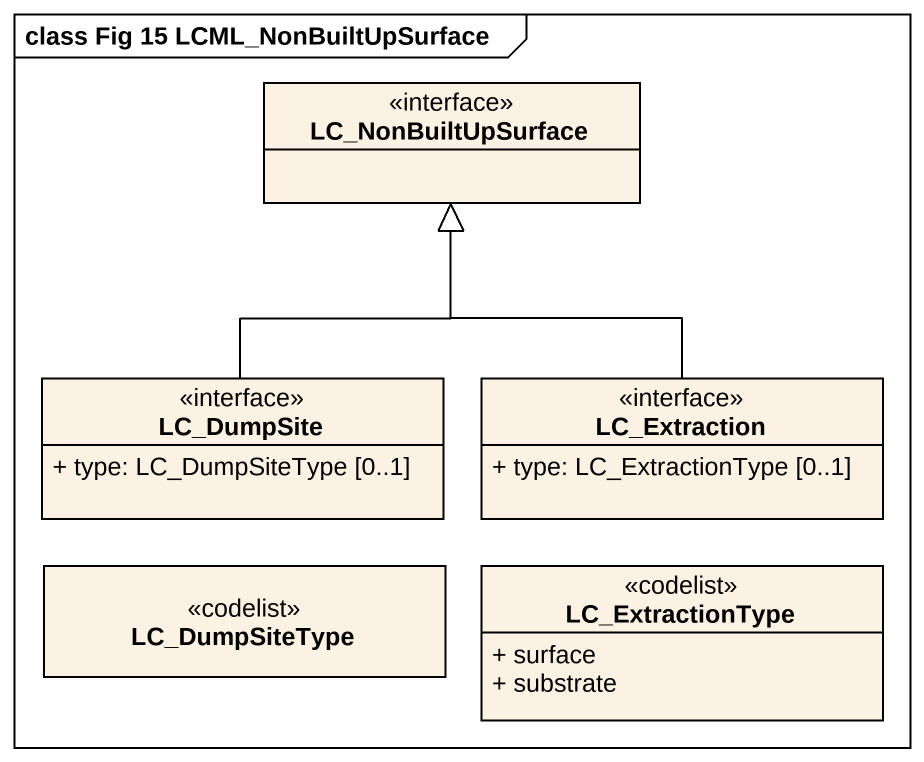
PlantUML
@startuml
mainframe class Fig 15 LCML_NonBuiltUpSurface
hide circle
hide empty members
skinparam classAttributeIconSize 0
class LC_NonBuiltUpSurface <<interface>> #FCF2E3
class LC_DumpSite <<interface>> #FCF2E3 {
  + type: LC_DumpSiteType [0..1]
}
class LC_Extraction <<interface>> #FCF2E3 {
  + type: LC_ExtractionType [0..1]
}
class LC_DumpSiteType <<codelist>> #FCF2E3
class LC_ExtractionType <<codelist>> #FCF2E3 {
  + surface
  + substrate
}
LC_DumpSite -up-|> LC_NonBuiltUpSurface
LC_Extraction -up-|> LC_NonBuiltUpSurface
@enduml
